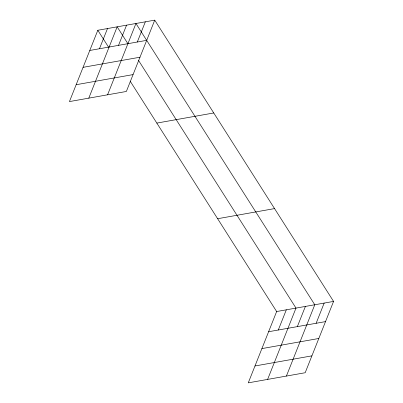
<?xml version="1.0" encoding="UTF-8"?>
<svg xmlns="http://www.w3.org/2000/svg" width="403" height="403" viewBox="0 0 403 403"><rect width="100%" height="100%" fill="white"/><g stroke="black" fill="none" stroke-linecap="round" stroke-linejoin="round"><path stroke-width="0.6" d="M97.818 30.27L69.437 101.586L126.356 91.466L154.737 20.15L97.818 30.27L108.609 47.242M99.455 48.743L107.49 28.553M88.791 98.146L117.167 26.83L127.958 43.801M118.522 45.353L126.562 25.162M107.571 94.806L135.952 23.49L314.778 304.754L286.402 376.07M137.307 42.013L145.342 21.822M130.189 81.189L276.644 311.534L248.263 382.85L305.182 372.73L333.563 301.414L154.737 20.15M278.282 330.007L286.321 309.816M267.617 379.409L295.998 308.094L138.415 60.243M297.354 326.616L305.388 306.426M316.133 323.277L324.173 303.081M89.778 50.466L146.697 40.345M83.068 67.336L139.987 57.216M76.152 84.716L133.071 74.595M156.827 123.086L213.751 112.966M217.63 218.718L274.549 208.598M276.644 311.534L333.563 301.414M268.61 331.729L325.528 321.609M261.895 348.6L318.813 338.48M254.978 365.979L311.897 355.859"/></g></svg>
